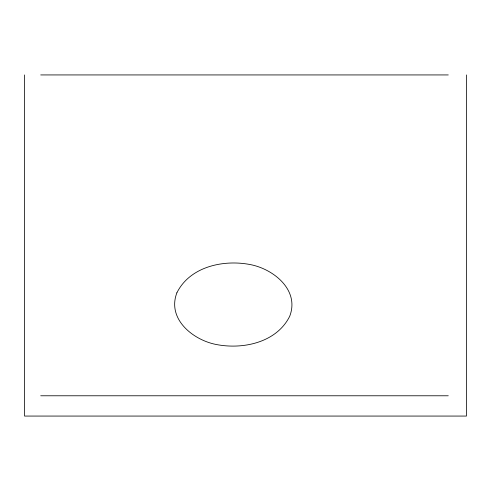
<?xml version="1.0" encoding="UTF-8"?>
<svg xmlns="http://www.w3.org/2000/svg" width="491" height="491" viewBox="0 0 491 491"><rect width="100%" height="100%" fill="white"/><g stroke="black" fill="none" stroke-linecap="round" stroke-linejoin="round"><path stroke-width="0.74" d="M40.71 74.933L448.271 74.933M40.71 395.777L448.271 395.777M466.45 74.933L466.45 416.067L24.55 416.067L24.55 74.933M176.877 292.826C166.713 319.168 193.411 340.373 216.789 344.596C243.395 349.653 276.752 342.393 289.708 316.259C299.872 289.911 273.174 268.712 249.79 264.489C223.19 259.432 189.833 266.693 176.877 292.826"/></g></svg>
